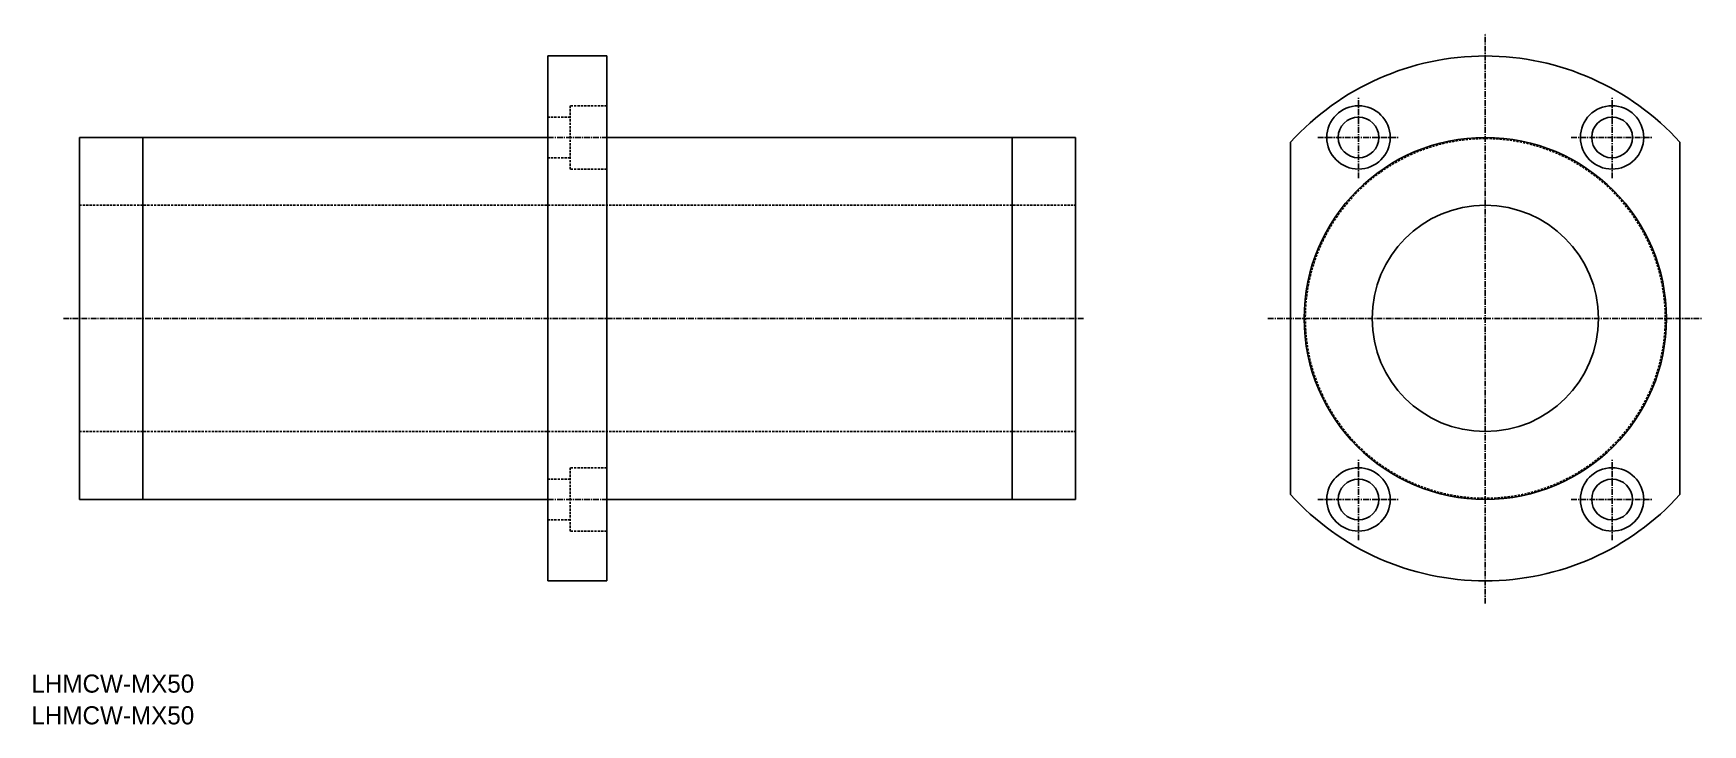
# Model space of a CAD drawing. Extents: x 350 to 719, y -279 to -126.
import ezdxf

# ---------------------------------------------------------------- set-up
doc = ezdxf.new("R2010")
doc.units = 0
doc.linetypes.add('CENTER', pattern=[2, 1.25, -0.25, 0.25, -0.25])
doc.linetypes.add('DASHED', pattern=[0.75, 0.5, -0.25])
doc.layers.get('0').update_dxf_attribs({"linetype": 'CONTINUOUS'})
doc.layers.add('CENTER', color=1, linetype='CENTER')

msp = doc.modelspace()

# ---------------------------------------------------------------- linework, layer by layer
at = {"color": 7, "linetype": 'CONTINUOUS'}
for p, q in [((463.79, -130.83), (476.79, -130.83)), ((463.79, -130.83), (463.79, -246.83)), ((476.79, -130.83), (476.79, -246.83)), ((360.29, -148.83), (463.79, -148.83)), ((360.29, -148.83), (360.29, -228.83)), ((374.29, -148.83), (374.29, -228.83)), ((476.79, -148.83), (580.29, -148.83)), ((566.29, -148.83), (566.29, -228.83)), ((580.29, -148.83), (580.29, -228.83)), ((627.81, -227.76), (627.81, -149.91)), ((713.81, -227.76), (713.81, -149.91)), ((360.29, -228.83), (463.79, -228.83)), ((476.79, -228.83), (580.29, -228.83)), ((463.79, -246.83), (476.79, -246.83))]:
    msp.add_line(p, q, dxfattribs=at)
at = {"color": 3, "linetype": 'DASHED'}
for p, q in [((468.69, -141.83), (468.69, -155.83)), ((476.79, -141.83), (468.69, -141.83)), ((468.69, -144.33), (463.79, -144.33)), ((468.69, -153.33), (463.79, -153.33)), ((476.79, -155.83), (468.69, -155.83)), ((360.29, -163.83), (580.29, -163.83)), ((360.29, -213.83), (580.29, -213.83)), ((468.69, -224.33), (463.79, -224.33)), ((468.69, -221.83), (468.69, -235.83)), ((476.79, -221.83), (468.69, -221.83)), ((468.69, -233.33), (463.79, -233.33)), ((476.79, -235.83), (468.69, -235.83))]:
    msp.add_line(p, q, dxfattribs=at)
at = {"color": 7, "linetype": 'CONTINUOUS'}
for centre, radius in [((642.81, -148.83), 7), ((698.81, -148.83), 7), ((642.81, -148.83), 4.5), ((698.81, -148.83), 4.5), ((670.81, -188.83), 40), ((670.81, -188.83), 25), ((642.81, -228.83), 7), ((642.81, -228.83), 4.5), ((698.81, -228.83), 7), ((698.81, -228.83), 4.5)]:
    msp.add_circle(centre, radius, dxfattribs=at)
at = {"color": 3, "linetype": 'DASHED'}
msp.add_circle((670.81, -188.83), 39.75, dxfattribs=at)
at = {"color": 7, "linetype": 'CONTINUOUS'}
for start, end in [(42.151, 137.849), (222.151, 317.849)]:
    msp.add_arc((670.81, -188.83), 58, start, end, dxfattribs=at)
at = {"layer": 'CENTER', "color": 1, "linetype": 'CENTER'}
for p, q in [((670.81, -251.83), (670.81, -125.83)), ((642.81, -157.83), (642.81, -139.83)), ((698.81, -157.83), (698.81, -139.83)), ((461.79, -148.83), (478.79, -148.83)), ((633.81, -148.83), (651.81, -148.83)), ((689.81, -148.83), (707.81, -148.83)), ((356.79, -188.83), (582.29, -188.83)), ((622.81, -188.83), (718.81, -188.83)), ((642.81, -237.83), (642.81, -219.83)), ((698.81, -237.83), (698.81, -219.83)), ((461.79, -228.83), (478.79, -228.83)), ((633.81, -228.83), (651.81, -228.83)), ((689.81, -228.83), (707.81, -228.83))]:
    msp.add_line(p, q, dxfattribs=at)

# ---------------------------------------------------------------- texts
at = {"color": 7, "linetype": 'CONTINUOUS'}
for p in [(349.7, -271.52), (349.7, -278.53)]:
    msp.add_text('LHMCW-MX50', height=4, dxfattribs=at).set_placement(p)

doc.saveas('drawing.dxf')
